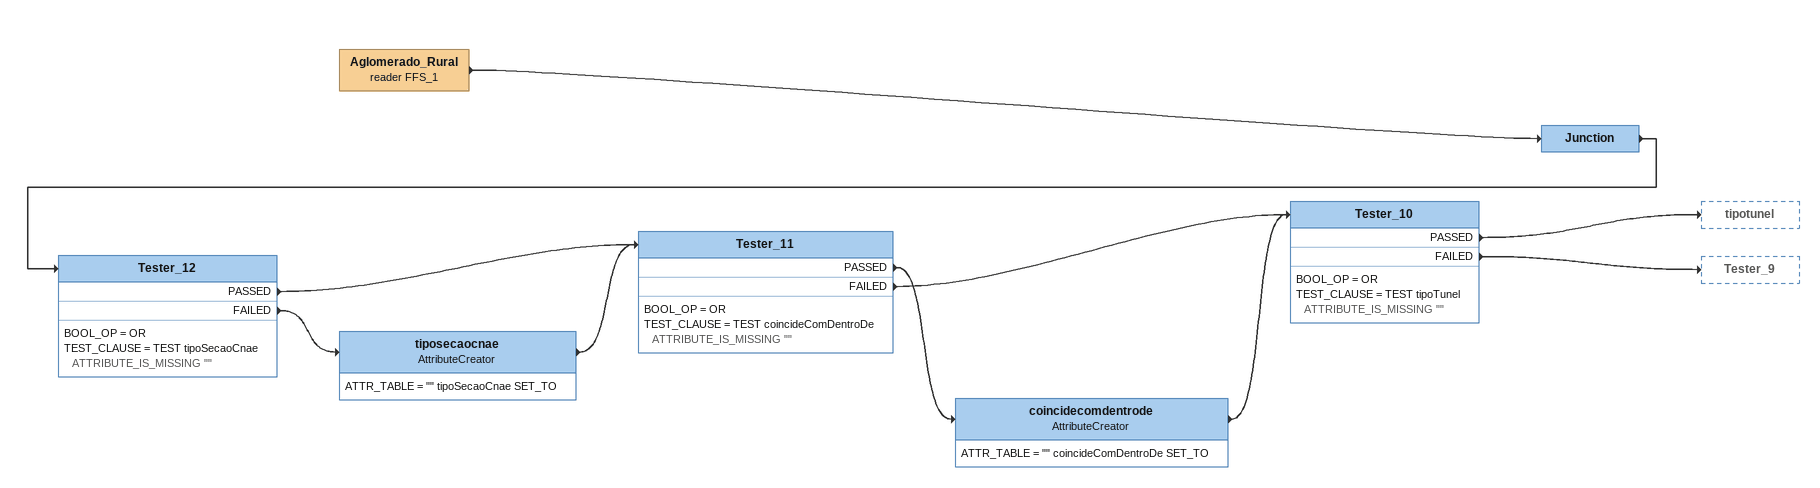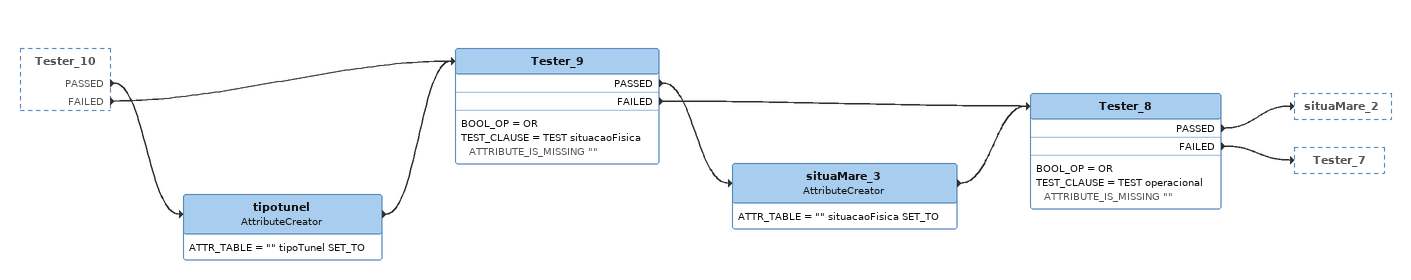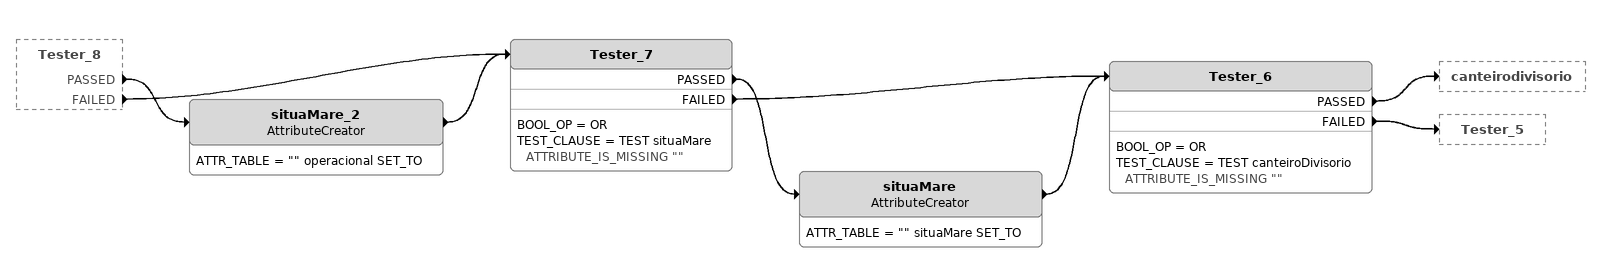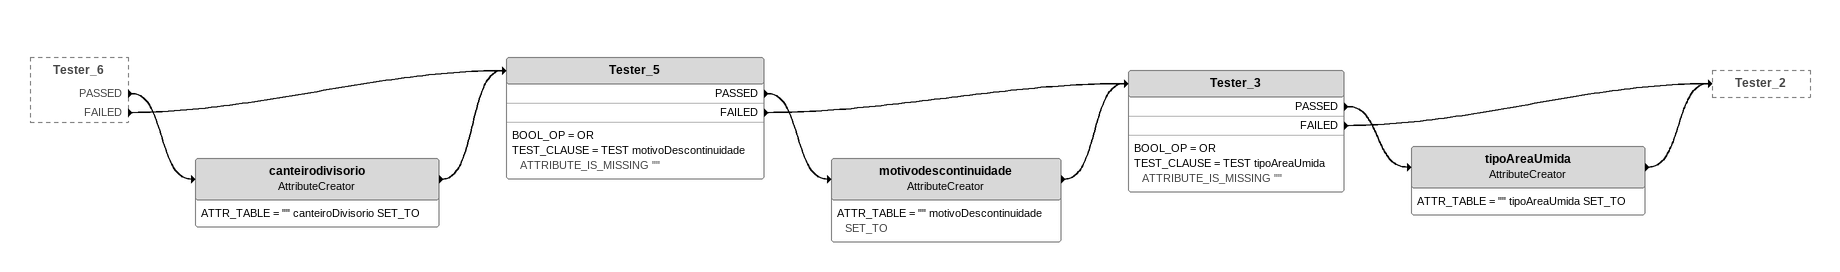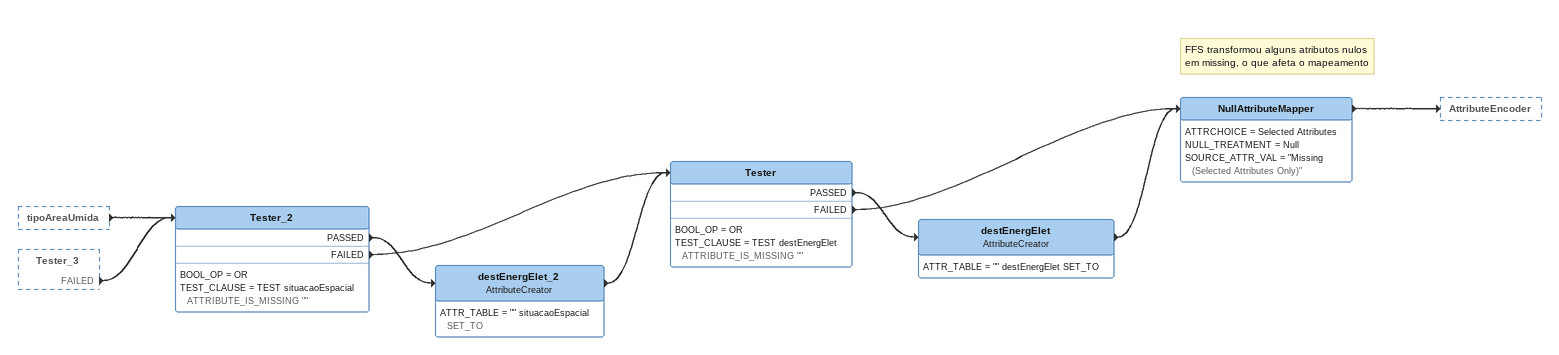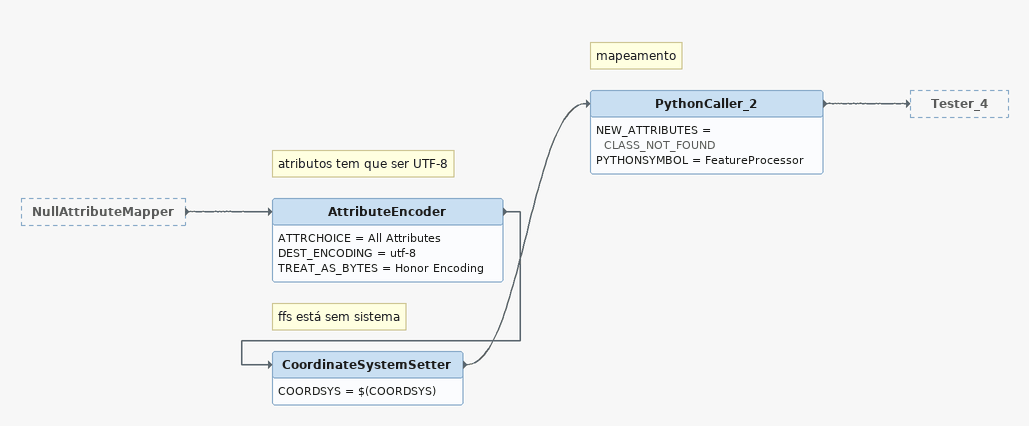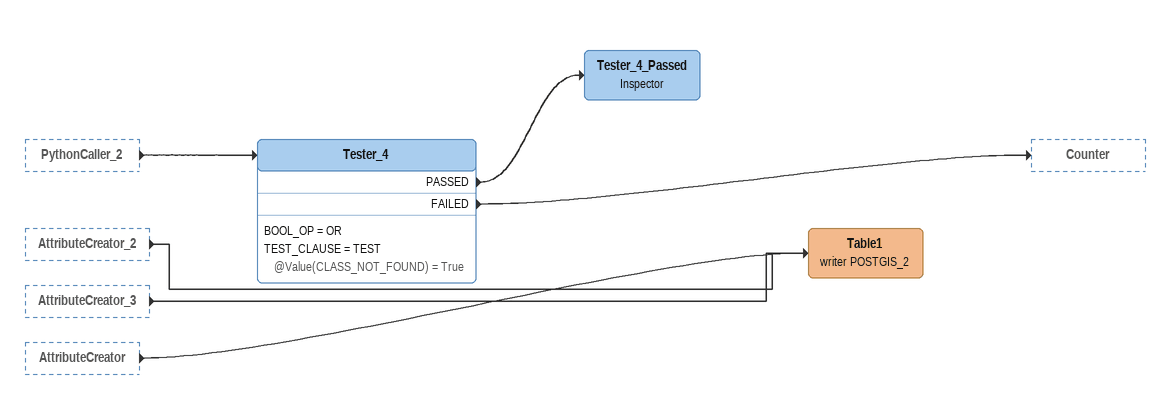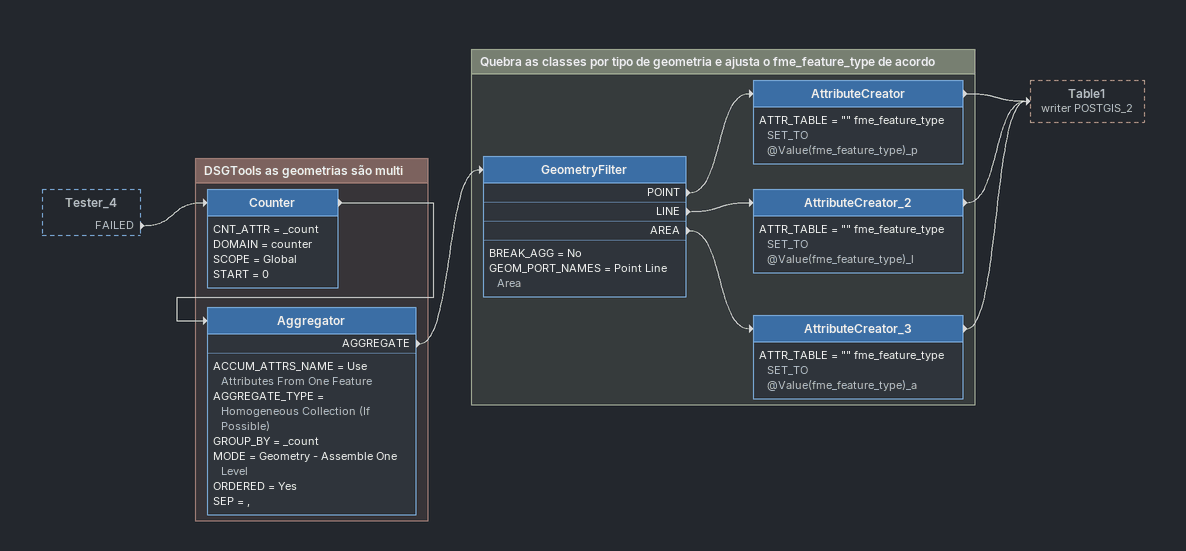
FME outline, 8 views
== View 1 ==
Aglomerado_Rural (reader FFS_1)
    -> Junction
Junction
    -> Tester_12
Tester_12
    BOOL_OP = OR
    TEST_CLAUSE = TEST tipoSecaoCnae ATTRIBUTE_IS_MISSING ""
    PASSED -> Tester_11
    FAILED -> tiposecaocnae
tiposecaocnae: AttributeCreator
    ATTR_TABLE = "" tipoSecaoCnae SET_TO
    -> Tester_11
Tester_11
    BOOL_OP = OR
    TEST_CLAUSE = TEST coincideComDentroDe ATTRIBUTE_IS_MISSING ""
    PASSED -> coincidecomdentrode
    FAILED -> Tester_10
coincidecomdentrode: AttributeCreator
    ATTR_TABLE = "" coincideComDentroDe SET_TO
    -> Tester_10
Tester_10
    BOOL_OP = OR
    TEST_CLAUSE = TEST tipoTunel ATTRIBUTE_IS_MISSING ""
    PASSED -> tipotunel
    FAILED -> Tester_9

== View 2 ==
Tester_10 [outside]
    PASSED -> tipotunel
    FAILED -> Tester_9
tipotunel: AttributeCreator
    ATTR_TABLE = "" tipoTunel SET_TO
    -> Tester_9
Tester_9
    BOOL_OP = OR
    TEST_CLAUSE = TEST situacaoFisica ATTRIBUTE_IS_MISSING ""
    PASSED -> situaMare_3
    FAILED -> Tester_8
situaMare_3: AttributeCreator
    ATTR_TABLE = "" situacaoFisica SET_TO
    -> Tester_8
Tester_8
    BOOL_OP = OR
    TEST_CLAUSE = TEST operacional ATTRIBUTE_IS_MISSING ""
    PASSED -> situaMare_2
    FAILED -> Tester_7

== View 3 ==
Tester_8 [outside]
    PASSED -> situaMare_2
    FAILED -> Tester_7
situaMare_2: AttributeCreator
    ATTR_TABLE = "" operacional SET_TO
    -> Tester_7
Tester_7
    BOOL_OP = OR
    TEST_CLAUSE = TEST situaMare ATTRIBUTE_IS_MISSING ""
    PASSED -> situaMare
    FAILED -> Tester_6
situaMare: AttributeCreator
    ATTR_TABLE = "" situaMare SET_TO
    -> Tester_6
Tester_6
    BOOL_OP = OR
    TEST_CLAUSE = TEST canteiroDivisorio ATTRIBUTE_IS_MISSING ""
    PASSED -> canteirodivisorio
    FAILED -> Tester_5

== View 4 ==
Tester_6 [outside]
    PASSED -> canteirodivisorio
    FAILED -> Tester_5
canteirodivisorio: AttributeCreator
    ATTR_TABLE = "" canteiroDivisorio SET_TO
    -> Tester_5
Tester_5
    BOOL_OP = OR
    TEST_CLAUSE = TEST motivoDescontinuidade ATTRIBUTE_IS_MISSING ""
    PASSED -> motivodescontinuidade
    FAILED -> Tester_3
motivodescontinuidade: AttributeCreator
    ATTR_TABLE = "" motivoDescontinuidade SET_TO
    -> Tester_3
Tester_3
    BOOL_OP = OR
    TEST_CLAUSE = TEST tipoAreaUmida ATTRIBUTE_IS_MISSING ""
    PASSED -> tipoAreaUmida
    FAILED -> Tester_2
tipoAreaUmida: AttributeCreator
    ATTR_TABLE = "" tipoAreaUmida SET_TO
    -> Tester_2

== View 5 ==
tipoAreaUmida [outside]
    -> Tester_2
Tester_3 [outside]
    FAILED -> Tester_2
Tester_2
    BOOL_OP = OR
    TEST_CLAUSE = TEST situacaoEspacial ATTRIBUTE_IS_MISSING ""
    PASSED -> destEnergElet_2
    FAILED -> Tester
destEnergElet_2: AttributeCreator
    ATTR_TABLE = "" situacaoEspacial SET_TO
    -> Tester
Tester
    BOOL_OP = OR
    TEST_CLAUSE = TEST destEnergElet ATTRIBUTE_IS_MISSING ""
    PASSED -> destEnergElet
    FAILED -> NullAttributeMapper
destEnergElet: AttributeCreator
    ATTR_TABLE = "" destEnergElet SET_TO
    -> NullAttributeMapper
Note: FFS transformou alguns atributos nulos em missing, o que afeta o mapeamento
NullAttributeMapper
    ATTRCHOICE = Selected Attributes
    NULL_TREATMENT = Null
    SOURCE_ATTR_VAL = "Missing (Selected Attributes Only)"
    -> AttributeEncoder

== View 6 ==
NullAttributeMapper [outside]
    -> AttributeEncoder
Note: atributos tem que ser UTF-8
AttributeEncoder
    ATTRCHOICE = All Attributes
    DEST_ENCODING = utf-8
    TREAT_AS_BYTES = Honor Encoding
    -> CoordinateSystemSetter
Note: ffs está sem sistema
CoordinateSystemSetter
    COORDSYS = $(COORDSYS)
    -> PythonCaller_2
Note: mapeamento
PythonCaller_2
    NEW_ATTRIBUTES = CLASS_NOT_FOUND
    PYTHONSYMBOL = FeatureProcessor
    -> Tester_4

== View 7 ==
PythonCaller_2 [outside]
    -> Tester_4
AttributeCreator_2 [outside]
    -> Table1 (writer POSTGIS_2)
AttributeCreator_3 [outside]
    -> Table1 (writer POSTGIS_2)
AttributeCreator [outside]
    -> Table1 (writer POSTGIS_2)
Tester_4
    BOOL_OP = OR
    TEST_CLAUSE = TEST @Value(CLASS_NOT_FOUND) = True
    PASSED -> Tester_4_Passed
    FAILED -> Counter
Tester_4_Passed: Inspector
Table1 (writer POSTGIS_2)

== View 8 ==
Tester_4 [outside]
    FAILED -> Counter

Bookmark: DSGTools as geometrias são multi
Counter
    CNT_ATTR = _count
    DOMAIN = counter
    SCOPE = Global
    START = 0
    -> Aggregator
Aggregator
    ACCUM_ATTRS_NAME = Use Attributes From One Feature
    AGGREGATE_TYPE = Homogeneous Collection (If Possible)
    GROUP_BY = _count
    MODE = Geometry - Assemble One Level
    ORDERED = Yes
    SEP = ,
    AGGREGATE -> GeometryFilter

Bookmark: Quebra as classes por tipo de geometria e ajusta o fme_feature_type de acordo
GeometryFilter
    BREAK_AGG = No
    GEOM_PORT_NAMES = Point Line Area
    POINT -> AttributeCreator
    LINE -> AttributeCreator_2
    AREA -> AttributeCreator_3
AttributeCreator
    ATTR_TABLE = "" fme_feature_type SET_TO @Value(fme_feature_type)_p
    -> Table1 (writer POSTGIS_2)
AttributeCreator_2
    ATTR_TABLE = "" fme_feature_type SET_TO @Value(fme_feature_type)_l
    -> Table1 (writer POSTGIS_2)
AttributeCreator_3
    ATTR_TABLE = "" fme_feature_type SET_TO @Value(fme_feature_type)_a
    -> Table1 (writer POSTGIS_2)
